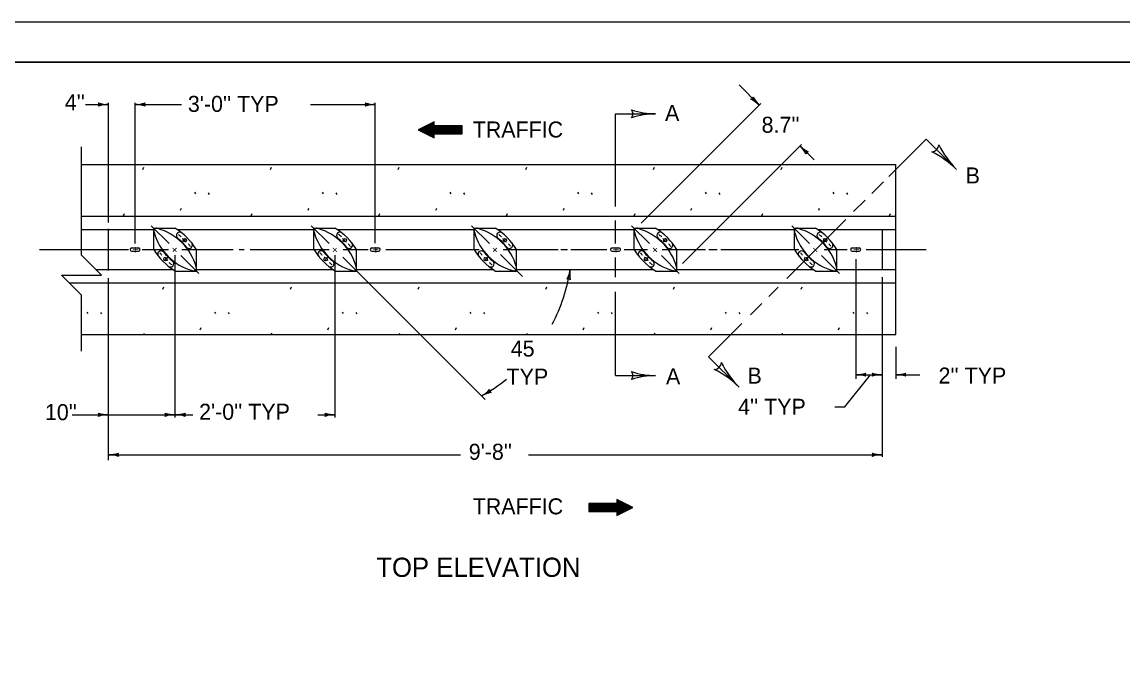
# Model space of a CAD drawing. Extents: x 1000 to 1036.3, y 1000 to 1022.
# Drawn here: x 1008.01 to 1021.75, y 1013.98 to 1022 of the extents above; entities that cross this region are included whole.
import ezdxf

# ---------------------------------------------------------------- set-up
doc = ezdxf.new("R2010")
doc.units = 0
for name, color, linetype in [('Level 1', 7, 'Continuous'), ('Level 10', 7, 'Continuous'), ('Level 11', 7, 'Continuous')]:
    doc.layers.add(name, color=color, linetype=linetype)

msp = doc.modelspace()

# ---------------------------------------------------------------- linework, layer by layer
at = {"layer": 'Level 1'}
for p, q in [((1016.969, 1021.213), (1017.221, 1020.962)), ((1008.807, 1020.969), (1009.093, 1020.969)), ((1009.093, 1019.495), (1009.093, 1020.99)), ((1009.426, 1019.233), (1009.426, 1020.99)), ((1009.426, 1020.969), (1010.007, 1020.969)), ((1011.617, 1020.969), (1012.426, 1020.969)), ((1012.426, 1019.236), (1012.426, 1020.99)), ((1015.745, 1019.485), (1017.242, 1020.983)), ((1015.426, 1020.854), (1015.926, 1020.854)), ((1015.426, 1019.694), (1015.426, 1020.854)), ((1016.263, 1018.983), (1017.75, 1020.471)), ((1018.839, 1020.07), (1019.305, 1020.537)), ((1019.305, 1020.537), (1019.686, 1020.156)), ((1017.731, 1020.452), (1017.906, 1020.276)), ((1008.759, 1020.219), (1018.926, 1020.219)), ((1018.926, 1018.094), (1018.926, 1020.219)), ((1009.525, 1020.158), (1009.537, 1020.185)), ((1011.119, 1020.158), (1011.131, 1020.185)), ((1012.713, 1020.158), (1012.725, 1020.185)), ((1014.308, 1020.158), (1014.32, 1020.185)), ((1015.902, 1020.158), (1015.914, 1020.185)), ((1017.496, 1020.158), (1017.508, 1020.185)), ((1018.629, 1019.859), (1018.773, 1020.004)), ((1010.169, 1019.872), (1010.181, 1019.854)), ((1010.34, 1019.865), (1010.352, 1019.847)), ((1011.763, 1019.872), (1011.775, 1019.854)), ((1011.934, 1019.865), (1011.946, 1019.847)), ((1013.358, 1019.872), (1013.37, 1019.854)), ((1013.528, 1019.865), (1013.54, 1019.847)), ((1014.952, 1019.872), (1014.964, 1019.854)), ((1015.123, 1019.865), (1015.135, 1019.847)), ((1016.546, 1019.872), (1016.558, 1019.854)), ((1016.717, 1019.865), (1016.729, 1019.847)), ((1018.141, 1019.872), (1018.153, 1019.854)), ((1018.311, 1019.865), (1018.323, 1019.847)), ((1018.4, 1019.631), (1018.545, 1019.776)), ((1009.992, 1019.649), (1010.004, 1019.676)), ((1011.586, 1019.649), (1011.598, 1019.676)), ((1013.181, 1019.649), (1013.193, 1019.676)), ((1014.775, 1019.649), (1014.787, 1019.676)), ((1016.369, 1019.649), (1016.381, 1019.676)), ((1017.964, 1019.649), (1017.976, 1019.676)), ((1008.759, 1019.573), (1018.926, 1019.573)), ((1009.282, 1019.58), (1009.294, 1019.607)), ((1010.876, 1019.58), (1010.888, 1019.607)), ((1012.47, 1019.58), (1012.482, 1019.607)), ((1014.065, 1019.58), (1014.077, 1019.607)), ((1015.426, 1019.234), (1015.426, 1019.522)), ((1015.659, 1019.58), (1015.671, 1019.607)), ((1017.253, 1019.58), (1017.265, 1019.607)), ((1017.565, 1018.795), (1018.303, 1019.533)), ((1018.848, 1019.58), (1018.86, 1019.607)), ((1008.756, 1019.407), (1009.66, 1019.407)), ((1009.093, 1018.896), (1009.093, 1019.417)), ((1009.851, 1019.231), (1009.627, 1019.455)), ((1009.66, 1019.157), (1009.66, 1019.424)), ((1009.66, 1019.424), (1009.926, 1019.424)), ((1009.951, 1019.407), (1011.66, 1019.407)), ((1011.851, 1019.231), (1011.627, 1019.455)), ((1011.66, 1019.157), (1011.66, 1019.424)), ((1011.66, 1019.424), (1011.926, 1019.424)), ((1011.951, 1019.407), (1013.66, 1019.407)), ((1013.851, 1019.231), (1013.627, 1019.455)), ((1013.66, 1019.157), (1013.66, 1019.424)), ((1013.66, 1019.424), (1013.926, 1019.424)), ((1013.951, 1019.407), (1015.66, 1019.407)), ((1015.851, 1019.231), (1015.627, 1019.455)), ((1015.66, 1019.157), (1015.66, 1019.424)), ((1015.66, 1019.424), (1015.926, 1019.424)), ((1015.951, 1019.407), (1017.66, 1019.407)), ((1017.851, 1019.231), (1017.627, 1019.455)), ((1017.66, 1019.157), (1017.66, 1019.424)), ((1017.66, 1019.424), (1017.926, 1019.424)), ((1017.951, 1019.407), (1018.926, 1019.407)), ((1018.759, 1018.907), (1018.759, 1019.407)), ((1008.232, 1019.157), (1009.346, 1019.157)), ((1009.384, 1019.177), (1009.426, 1019.177)), ((1009.384, 1019.136), (1009.468, 1019.136)), ((1009.426, 1019.177), (1009.468, 1019.177)), ((1009.513, 1019.157), (1009.845, 1019.157)), ((1009.926, 1017.061), (1009.926, 1019.086)), ((1010.01, 1019.157), (1010.651, 1019.157)), ((1010.192, 1018.889), (1010.192, 1019.157)), ((1010.728, 1019.157), (1010.787, 1019.157)), ((1010.862, 1019.157), (1011.849, 1019.157)), ((1011.926, 1017.061), (1011.926, 1019.086)), ((1012.027, 1019.157), (1012.338, 1019.157)), ((1012.192, 1018.889), (1012.192, 1019.157)), ((1012.384, 1019.177), (1012.426, 1019.177)), ((1012.384, 1019.136), (1012.468, 1019.136)), ((1012.426, 1019.177), (1012.468, 1019.177)), ((1012.559, 1019.157), (1013.723, 1019.157)), ((1013.989, 1019.094), (1014.264, 1018.819)), ((1014.024, 1019.157), (1014.712, 1019.157)), ((1014.192, 1018.889), (1014.192, 1019.157)), ((1014.742, 1019.157), (1014.827, 1019.157)), ((1014.868, 1019.157), (1015.319, 1019.157)), ((1015.384, 1019.177), (1015.426, 1019.177)), ((1015.384, 1019.136), (1015.468, 1019.136)), ((1015.426, 1019.177), (1015.468, 1019.177)), ((1015.534, 1019.157), (1015.828, 1019.157)), ((1016.01, 1019.157), (1016.551, 1019.157)), ((1016.192, 1018.889), (1016.192, 1019.157)), ((1016.593, 1019.157), (1016.698, 1019.157)), ((1016.74, 1019.157), (1017.715, 1019.157)), ((1018.031, 1019.157), (1018.318, 1019.157)), ((1018.192, 1018.889), (1018.192, 1019.157)), ((1018.384, 1019.177), (1018.426, 1019.177)), ((1018.384, 1019.136), (1018.468, 1019.136)), ((1018.426, 1019.177), (1018.468, 1019.177)), ((1018.555, 1019.157), (1019.305, 1019.157)), ((1010.222, 1018.86), (1009.999, 1019.083)), ((1012.02, 1019.063), (1013.8, 1017.283)), ((1015.426, 1018.812), (1015.426, 1019.057)), ((1016.222, 1018.86), (1015.999, 1019.083)), ((1018.222, 1018.86), (1017.999, 1019.083)), ((1018.426, 1019.037), (1018.426, 1017.543)), ((1008.937, 1018.907), (1009.901, 1018.907)), ((1009.926, 1018.889), (1010.192, 1018.889)), ((1010.192, 1018.907), (1011.901, 1018.907)), ((1011.926, 1018.889), (1012.192, 1018.889)), ((1012.192, 1018.907), (1013.901, 1018.907)), ((1013.926, 1018.889), (1014.192, 1018.889)), ((1014.192, 1018.907), (1015.901, 1018.907)), ((1015.926, 1018.889), (1016.192, 1018.889)), ((1016.192, 1018.907), (1017.901, 1018.907)), ((1017.926, 1018.889), (1018.192, 1018.889)), ((1018.192, 1018.907), (1018.926, 1018.907)), ((1018.759, 1016.566), (1018.759, 1018.814)), ((1008.604, 1018.74), (1018.926, 1018.74)), ((1009.093, 1016.525), (1009.093, 1018.798)), ((1009.774, 1018.664), (1009.786, 1018.691)), ((1011.368, 1018.664), (1011.38, 1018.691)), ((1012.962, 1018.664), (1012.974, 1018.691)), ((1014.557, 1018.664), (1014.569, 1018.691)), ((1016.151, 1018.664), (1016.163, 1018.691)), ((1017.34, 1018.57), (1017.458, 1018.688)), ((1017.745, 1018.664), (1017.757, 1018.691)), ((1015.426, 1017.583), (1015.426, 1018.627)), ((1017.112, 1018.342), (1017.252, 1018.482)), ((1008.824, 1018.377), (1008.836, 1018.359)), ((1008.994, 1018.371), (1009.006, 1018.353)), ((1010.418, 1018.377), (1010.43, 1018.359)), ((1010.589, 1018.371), (1010.601, 1018.353)), ((1012.012, 1018.377), (1012.024, 1018.359)), ((1012.183, 1018.371), (1012.195, 1018.353)), ((1013.607, 1018.377), (1013.619, 1018.359)), ((1013.777, 1018.371), (1013.789, 1018.353)), ((1015.201, 1018.377), (1015.213, 1018.359)), ((1015.372, 1018.371), (1015.384, 1018.353)), ((1016.795, 1018.377), (1016.807, 1018.359)), ((1016.966, 1018.371), (1016.978, 1018.353)), ((1018.39, 1018.377), (1018.402, 1018.359)), ((1018.56, 1018.371), (1018.572, 1018.353)), ((1010.241, 1018.155), (1010.253, 1018.182)), ((1011.835, 1018.155), (1011.847, 1018.182)), ((1013.43, 1018.155), (1013.442, 1018.182)), ((1015.024, 1018.155), (1015.036, 1018.182)), ((1016.589, 1017.819), (1017.003, 1018.233)), ((1016.618, 1018.155), (1016.63, 1018.182)), ((1018.213, 1018.155), (1018.225, 1018.182)), ((1008.759, 1018.094), (1018.926, 1018.094)), ((1009.534, 1018.094), (1009.543, 1018.113)), ((1011.128, 1018.094), (1011.137, 1018.113)), ((1012.723, 1018.094), (1012.731, 1018.113)), ((1014.317, 1018.094), (1014.326, 1018.113)), ((1015.911, 1018.094), (1015.92, 1018.113)), ((1017.506, 1018.094), (1017.514, 1018.113)), ((1018.926, 1017.942), (1018.926, 1017.544)), ((1016.589, 1017.819), (1016.97, 1017.438)), ((1015.426, 1017.583), (1015.926, 1017.583)), ((1018.292, 1017.194), (1018.613, 1017.594)), ((1018.426, 1017.594), (1018.759, 1017.594)), ((1018.926, 1017.594), (1019.226, 1017.594)), ((1018.167, 1017.194), (1018.292, 1017.194)), ((1008.642, 1017.094), (1009.093, 1017.094)), ((1009.09, 1017.094), (1009.926, 1017.094)), ((1009.926, 1017.094), (1010.146, 1017.094)), ((1011.707, 1017.094), (1011.926, 1017.094)), ((1009.093, 1016.594), (1013.491, 1016.594)), ((1014.341, 1016.594), (1018.759, 1016.594))]:
    msp.add_line(p, q, dxfattribs=at)
for points in [[(1012.962, 1020.654), (1013.162, 1020.554), (1013.162, 1020.604), (1013.512, 1020.604), (1013.512, 1020.704), (1013.162, 1020.704), (1013.162, 1020.754)], [(1015.642, 1015.935), (1015.442, 1016.035), (1015.442, 1015.985), (1015.092, 1015.985), (1015.092, 1015.885), (1015.442, 1015.885), (1015.442, 1015.835)]]:
    msp.add_lwpolyline(points, close=True, dxfattribs=at)
for points in [[(1013.127, 1020.737), (1013.162, 1020.737)], [(1013.137, 1020.742), (1013.162, 1020.742)], [(1013.147, 1020.747), (1013.162, 1020.747)], [(1013.157, 1020.752), (1013.162, 1020.752)], [(1012.966, 1020.652), (1013.512, 1020.652)], [(1012.968, 1020.657), (1013.512, 1020.657)], [(1012.976, 1020.647), (1013.512, 1020.647)], [(1012.976, 1020.647), (1013.512, 1020.647)], [(1012.978, 1020.662), (1013.512, 1020.662)], [(1012.986, 1020.642), (1013.512, 1020.642)], [(1012.987, 1020.667), (1013.512, 1020.667)], [(1012.996, 1020.637), (1013.512, 1020.637)], [(1012.997, 1020.672), (1013.512, 1020.672)], [(1013.006, 1020.632), (1013.512, 1020.632)], [(1013.007, 1020.677), (1013.512, 1020.677)], [(1013.016, 1020.627), (1013.512, 1020.627)], [(1013.017, 1020.682), (1013.512, 1020.682)], [(1013.026, 1020.622), (1013.512, 1020.622)], [(1013.027, 1020.687), (1013.512, 1020.687)], [(1013.036, 1020.617), (1013.512, 1020.617)], [(1013.037, 1020.692), (1013.512, 1020.692)], [(1013.046, 1020.612), (1013.512, 1020.612)], [(1013.047, 1020.697), (1013.512, 1020.697)], [(1013.056, 1020.607), (1013.512, 1020.607)], [(1013.057, 1020.702), (1013.512, 1020.702)], [(1013.061, 1020.604), (1013.512, 1020.604)], [(1013.067, 1020.707), (1013.162, 1020.707)], [(1013.071, 1020.599), (1013.162, 1020.599)], [(1013.077, 1020.712), (1013.162, 1020.712)], [(1013.077, 1020.712), (1013.162, 1020.712)], [(1013.087, 1020.717), (1013.162, 1020.717)], [(1013.097, 1020.722), (1013.162, 1020.722)], [(1013.107, 1020.727), (1013.162, 1020.727)], [(1013.117, 1020.732), (1013.162, 1020.732)], [(1013.081, 1020.594), (1013.162, 1020.594)], [(1013.091, 1020.589), (1013.162, 1020.589)], [(1013.101, 1020.584), (1013.162, 1020.584)], [(1013.111, 1020.579), (1013.162, 1020.579)], [(1013.121, 1020.574), (1013.162, 1020.574)], [(1013.131, 1020.569), (1013.162, 1020.569)], [(1013.142, 1020.564), (1013.162, 1020.564)], [(1013.152, 1020.559), (1013.162, 1020.559)], [(1013.162, 1020.554), (1013.162, 1020.554)], [(1008.756, 1017.886), (1008.756, 1018.588), (1008.506, 1018.838), (1009.006, 1018.838), (1008.756, 1019.088), (1008.756, 1020.441)], [(1015.543, 1015.985), (1015.092, 1015.985)], [(1015.548, 1015.982), (1015.092, 1015.982)], [(1015.558, 1015.977), (1015.092, 1015.977)], [(1015.568, 1015.972), (1015.092, 1015.972)], [(1015.578, 1015.967), (1015.092, 1015.967)], [(1015.588, 1015.962), (1015.092, 1015.962)], [(1015.598, 1015.957), (1015.092, 1015.957)], [(1015.608, 1015.952), (1015.092, 1015.952)], [(1015.618, 1015.947), (1015.092, 1015.947)], [(1015.628, 1015.942), (1015.092, 1015.942)], [(1015.628, 1015.942), (1015.092, 1015.942)], [(1015.638, 1015.937), (1015.092, 1015.937)], [(1015.636, 1015.932), (1015.092, 1015.932)], [(1015.626, 1015.927), (1015.092, 1015.927)], [(1015.442, 1016.035), (1015.442, 1016.035)], [(1015.452, 1016.03), (1015.442, 1016.03)], [(1015.462, 1016.025), (1015.442, 1016.025)], [(1015.472, 1016.02), (1015.442, 1016.02)], [(1015.482, 1016.015), (1015.442, 1016.015)], [(1015.492, 1016.01), (1015.442, 1016.01)], [(1015.502, 1016.005), (1015.442, 1016.005)], [(1015.513, 1016), (1015.442, 1016)], [(1015.523, 1015.995), (1015.442, 1015.995)], [(1015.533, 1015.99), (1015.442, 1015.99)], [(1015.616, 1015.922), (1015.092, 1015.922)], [(1015.606, 1015.917), (1015.092, 1015.917)], [(1015.596, 1015.912), (1015.092, 1015.912)], [(1015.586, 1015.907), (1015.092, 1015.907)], [(1015.576, 1015.902), (1015.092, 1015.902)], [(1015.567, 1015.897), (1015.092, 1015.897)], [(1015.557, 1015.892), (1015.092, 1015.892)], [(1015.547, 1015.887), (1015.092, 1015.887)], [(1015.537, 1015.882), (1015.442, 1015.882)], [(1015.527, 1015.877), (1015.442, 1015.877)], [(1015.527, 1015.877), (1015.442, 1015.877)], [(1015.517, 1015.872), (1015.442, 1015.872)], [(1015.507, 1015.867), (1015.442, 1015.867)], [(1015.497, 1015.862), (1015.442, 1015.862)], [(1015.487, 1015.857), (1015.442, 1015.857)], [(1015.477, 1015.852), (1015.442, 1015.852)], [(1015.467, 1015.847), (1015.442, 1015.847)], [(1015.457, 1015.842), (1015.442, 1015.842)], [(1015.447, 1015.837), (1015.442, 1015.837)]]:
    msp.add_lwpolyline(points, dxfattribs=at)
for centre in [(1010.046, 1019.276), (1012.046, 1019.276), (1014.046, 1019.276), (1016.046, 1019.276), (1018.046, 1019.276), (1009.806, 1019.037), (1011.806, 1019.037), (1013.806, 1019.037), (1015.806, 1019.037), (1017.806, 1019.037)]:
    msp.add_circle(centre, 0.0208, dxfattribs=at)
for centre, radius, start, end in [((1017.115, 1021.067), 0.0313, 273.784, 355.9006), ((1016.944, 1020.685), 0.391, 45.0094, 63.6781), ((1017.497, 1021.238), 0.391, 206.3565, 225.0032), ((1008.944, 1020.969), 0.0313, 318.7746, 40.8913), ((1009.093, 1021.36), 0.391, 251.3472, 269.9939), ((1009.093, 1020.578), 0.391, 90, 108.6688), ((1009.093, 1020.578), 0.391, 89.9878, 90), ((1009.426, 1021.36), 0.391, 270, 288.6688), ((1009.426, 1020.578), 0.391, 71.3472, 89.9939), ((1009.426, 1021.36), 0.391, 269.9878, 270), ((1009.575, 1020.969), 0.0313, 138.7746, 220.8913), ((1012.277, 1020.969), 0.0313, 318.7746, 40.8913), ((1012.426, 1021.36), 0.391, 251.3472, 269.9939), ((1012.426, 1020.578), 0.391, 90, 108.6688), ((1012.426, 1020.578), 0.391, 89.9878, 90), ((1015.57, 1020.854), 0.075, 318.7746, 40.8913), ((1015.926, 1021.791), 0.937, 251.3472, 269.9939), ((1016.944, 1020.685), 0.391, 44.9971, 45.0094), ((1015.926, 1019.916), 0.937, 90, 108.6688), ((1015.926, 1019.916), 0.937, 89.9878, 90), ((1019.371, 1020.471), 0.0938, 273.7934, 355.9101), ((1020.515, 1020.985), 1.172, 206.366, 225.0127), ((1018.007, 1020.728), 0.391, 225.0094, 243.6781), ((1018.007, 1020.728), 0.391, 224.9971, 225.0094), ((1017.455, 1020.175), 0.391, 26.3565, 45.0032), ((1017.836, 1020.346), 0.0313, 93.784, 175.9006), ((1018.858, 1019.327), 1.172, 45.0188, 63.6876), ((1018.858, 1019.327), 1.172, 45.0066, 45.0188), ((1009.694, 1019.389), 0.0341, 62.9082, 207.0918), ((1010.324, 1019.555), 0.685, 195.3717, 254.6283), ((1009.528, 1018.758), 0.685, 15.3717, 74.6283), ((1009.528, 1018.758), 0.774, 30.9658, 59.3351), ((1009.984, 1019.332), 0.0417, 45, 225), ((1011.694, 1019.389), 0.0341, 62.9082, 207.0918), ((1012.324, 1019.555), 0.685, 195.3717, 254.6283), ((1011.528, 1018.758), 0.685, 15.3717, 74.6283), ((1011.528, 1018.758), 0.774, 30.9658, 59.3351), ((1011.984, 1019.332), 0.0417, 45, 225), ((1013.694, 1019.389), 0.0341, 62.9082, 207.0918), ((1014.324, 1019.555), 0.685, 195.3717, 254.6283), ((1013.528, 1018.758), 0.685, 15.3717, 74.6283), ((1013.528, 1018.758), 0.774, 30.9658, 59.3351), ((1013.984, 1019.332), 0.0417, 45, 225), ((1015.694, 1019.389), 0.0341, 62.9082, 207.0918), ((1016.324, 1019.555), 0.685, 195.3717, 254.6283), ((1015.528, 1018.758), 0.685, 15.3717, 74.6283), ((1015.528, 1018.758), 0.774, 30.9658, 59.3351), ((1015.984, 1019.332), 0.0417, 45, 225), ((1017.694, 1019.389), 0.0341, 62.9082, 207.0918), ((1018.324, 1019.555), 0.685, 195.3717, 254.6283), ((1017.528, 1018.758), 0.685, 15.3717, 74.6283), ((1017.528, 1018.758), 0.774, 30.9658, 59.3351), ((1017.984, 1019.332), 0.0417, 45, 225), ((1009.528, 1018.758), 0.691, 38.0839, 51.9308), ((1009.528, 1018.758), 0.733, 49.5917, 53.0527), ((1010.101, 1019.214), 0.0417, 225, 45), ((1009.528, 1018.758), 0.733, 36.5901, 39.7534), ((1011.528, 1018.758), 0.691, 38.0839, 51.9308), ((1011.528, 1018.758), 0.733, 49.5917, 53.0527), ((1012.101, 1019.214), 0.0417, 225, 45), ((1011.528, 1018.758), 0.733, 36.5901, 39.7534), ((1013.528, 1018.758), 0.691, 38.0839, 51.9308), ((1013.528, 1018.758), 0.733, 49.5917, 53.0527), ((1014.101, 1019.214), 0.0417, 225, 45), ((1013.528, 1018.758), 0.733, 36.5901, 39.7534), ((1015.528, 1018.758), 0.691, 38.0839, 51.9308), ((1015.528, 1018.758), 0.733, 49.5917, 53.0527), ((1016.101, 1019.214), 0.0417, 225, 45), ((1015.528, 1018.758), 0.733, 36.5901, 39.7534), ((1017.528, 1018.758), 0.691, 38.0839, 51.9308), ((1017.528, 1018.758), 0.733, 49.5917, 53.0527), ((1018.101, 1019.214), 0.0417, 225, 45), ((1017.528, 1018.758), 0.733, 36.5901, 39.7534), ((1009.384, 1019.157), 0.0208, 90, 270), ((1009.468, 1019.157), 0.0208, 270, 90), ((1010.324, 1019.555), 0.774, 210.9637, 239.3372), ((1009.751, 1019.099), 0.0417, 45, 225), ((1010.324, 1019.555), 0.733, 216.5901, 219.7534), ((1010.324, 1019.555), 0.691, 218.0839, 231.9308), ((1012.324, 1019.555), 0.774, 210.9637, 239.3372), ((1011.751, 1019.099), 0.0417, 45, 225), ((1012.324, 1019.555), 0.733, 216.5901, 219.7534), ((1012.324, 1019.555), 0.691, 218.0839, 231.9308), ((1012.384, 1019.157), 0.0208, 90, 270), ((1012.468, 1019.157), 0.0208, 270, 90), ((1014.324, 1019.555), 0.774, 210.9637, 239.3372), ((1013.751, 1019.099), 0.0417, 45, 225), ((1014.324, 1019.555), 0.733, 216.5901, 219.7534), ((1014.324, 1019.555), 0.691, 218.0839, 231.9308), ((1015.384, 1019.157), 0.0208, 90, 270), ((1015.468, 1019.157), 0.0208, 270, 90), ((1016.324, 1019.555), 0.774, 210.9637, 239.3372), ((1015.751, 1019.099), 0.0417, 45, 225), ((1016.324, 1019.555), 0.733, 216.5901, 219.7534), ((1016.324, 1019.555), 0.691, 218.0839, 231.9308), ((1018.324, 1019.555), 0.774, 210.9637, 239.3372), ((1017.751, 1019.099), 0.0417, 45, 225), ((1018.324, 1019.555), 0.733, 216.5901, 219.7534), ((1018.324, 1019.555), 0.691, 218.0839, 231.9308), ((1018.384, 1019.157), 0.0208, 90, 270), ((1018.468, 1019.157), 0.0208, 270, 90), ((1009.869, 1018.981), 0.0417, 225, 45), ((1010.324, 1019.555), 0.733, 229.5917, 233.0527), ((1011.869, 1018.981), 0.0417, 225, 45), ((1012.324, 1019.555), 0.733, 229.5917, 233.0527), ((1013.869, 1018.981), 0.0417, 225, 45), ((1014.324, 1019.555), 0.733, 229.5917, 233.0527), ((1015.869, 1018.981), 0.0417, 225, 45), ((1016.324, 1019.555), 0.733, 229.5917, 233.0527), ((1017.869, 1018.981), 0.0417, 225, 45), ((1018.324, 1019.555), 0.733, 229.5917, 233.0527), ((1010.158, 1018.924), 0.0341, 242.8747, 27.0213), ((1012.158, 1018.924), 0.0341, 242.8747, 27.0213), ((1014.158, 1018.924), 0.0341, 242.8747, 27.0213), ((1012.726, 1019.228), 2.158, 332.2775, 351.4312), ((1014.474, 1018.965), 0.391, 332.7784, 351.4251), ((1015.247, 1018.848), 0.391, 171.4312, 190.1), ((1015.247, 1018.848), 0.391, 171.419, 171.4312), ((1016.158, 1018.924), 0.0341, 242.8747, 27.0213), ((1018.158, 1018.924), 0.0341, 242.8747, 27.0213), ((1014.838, 1018.76), 0.0313, 40.2058, 122.3225), ((1016.655, 1017.753), 0.0938, 273.7934, 355.9101), ((1017.798, 1018.267), 1.172, 206.366, 225.0127), ((1015.57, 1017.583), 0.075, 318.7746, 40.8913), ((1015.926, 1018.52), 0.937, 251.3472, 269.9939), ((1015.926, 1016.645), 0.937, 90, 108.6688), ((1015.926, 1016.645), 0.937, 89.9878, 90), ((1016.141, 1016.609), 1.172, 45.0188, 63.6876), ((1018.426, 1017.985), 0.391, 270, 288.6688), ((1018.426, 1017.203), 0.391, 71.3472, 89.9939), ((1018.426, 1017.985), 0.391, 269.9878, 270), ((1018.575, 1017.594), 0.0313, 138.7746, 220.8913), ((1018.611, 1017.594), 0.0313, 318.7746, 40.8913), ((1018.759, 1017.985), 0.391, 251.3472, 269.9939), ((1018.759, 1017.203), 0.391, 90, 108.6688), ((1018.759, 1017.203), 0.391, 89.9878, 90), ((1018.926, 1017.985), 0.391, 270, 288.6688), ((1018.926, 1017.203), 0.391, 71.3472, 89.9939), ((1018.926, 1017.985), 0.391, 269.9878, 270), ((1019.075, 1017.594), 0.0313, 138.7746, 220.8913), ((1012.726, 1019.228), 2.158, 298.4061, 308.3914), ((1016.141, 1016.609), 1.172, 45.0066, 45.0188), ((1013.567, 1017.674), 0.391, 298.4061, 317.0749), ((1013.939, 1016.986), 0.391, 99.7532, 118.4), ((1013.567, 1017.674), 0.391, 298.3938, 298.4061), ((1013.884, 1017.401), 0.0313, 167.1807, 249.2974), ((1008.944, 1017.094), 0.0313, 319.1087, 41.2254), ((1009.093, 1017.485), 0.391, 251.3312, 270), ((1009.093, 1016.703), 0.391, 90.0061, 108.6528), ((1009.093, 1017.485), 0.391, 270, 270.0122), ((1009.777, 1017.094), 0.0313, 318.7746, 40.8913), ((1009.926, 1017.485), 0.391, 251.3472, 269.9939), ((1009.926, 1016.703), 0.391, 90, 108.6688), ((1009.926, 1017.485), 0.391, 270, 288.6688), ((1009.926, 1016.703), 0.391, 89.9878, 90), ((1009.926, 1016.703), 0.391, 71.3472, 89.9939), ((1009.926, 1017.485), 0.391, 269.9878, 270), ((1010.075, 1017.094), 0.0313, 138.7746, 220.8913), ((1011.777, 1017.094), 0.0313, 318.7746, 40.8913), ((1011.926, 1017.485), 0.391, 251.3472, 269.9939), ((1011.926, 1016.703), 0.391, 90, 108.6688), ((1011.926, 1016.703), 0.391, 89.9878, 90), ((1009.093, 1016.985), 0.391, 270, 288.6688), ((1009.241, 1016.594), 0.0313, 138.7746, 220.8913), ((1018.611, 1016.594), 0.0313, 318.7746, 40.8913), ((1018.759, 1016.985), 0.391, 251.3472, 269.9939), ((1009.093, 1016.203), 0.391, 71.3472, 89.9939), ((1009.093, 1016.985), 0.391, 269.9878, 270), ((1018.759, 1016.203), 0.391, 90, 108.6688), ((1018.759, 1016.203), 0.391, 89.9878, 90)]:
    msp.add_arc(centre, radius, start, end, dxfattribs=at)
at = {"layer": 'Level 10'}
for p, q in [((1000, 1022), (1036, 1022)), ((1007, 1021.5), (1035.5, 1021.5))]:
    msp.add_line(p, q, dxfattribs=at)
at = {"layer": 'Level 11'}
msp.add_lwpolyline([(1007, 1000.5), (1035.5, 1000.5), (1035.5, 1021.5), (1007, 1021.5)], close=True, dxfattribs=at)

# ---------------------------------------------------------------- texts
at = {"layer": 'Level 1'}
for s, height, p in [("4''", 0.2, (1008.548, 1020.896)), ("3'-0'' TYP", 0.2, (1010.086, 1020.877)), ('A', 0.2, (1016.045, 1020.764)), ('TRAFFIC', 0.2, (1013.643, 1020.557)), ("8.7''", 0.2, (1017.251, 1020.616)), ('B', 0.2, (1019.8, 1019.983)), ('+', 0.1, (1009.394, 1019.107)), ('+', 0.1, (1012.394, 1019.107)), ('+', 0.1, (1015.394, 1019.107)), ('+', 0.1, (1018.394, 1019.107)), ('45', 0.2, (1014.118, 1017.82)), ('TYP', 0.2, (1014.066, 1017.47)), ('A', 0.2, (1016.057, 1017.473)), ('B', 0.2, (1017.075, 1017.482)), ("2'' TYP", 0.2, (1019.461, 1017.483)), ("10''", 0.2, (1008.3, 1017.026)), ("2'-0'' TYP", 0.2, (1010.226, 1017.031)), ("4'' TYP", 0.2, (1016.957, 1017.093)), ("9'-8''", 0.2, (1013.594, 1016.531)), ('TRAFFIC', 0.2, (1013.643, 1015.849)), ('TOP ELEVATION', 0.24, (1012.439, 1015.068))]:
    msp.add_text(s, height=height, dxfattribs=at).set_placement(p)
for rotation, p in [(225, (1010.033, 1019.334)), (225, (1012.033, 1019.334)), (225, (1014.033, 1019.334)), (225, (1016.033, 1019.334)), (225, (1018.033, 1019.334)), (225, (1009.914, 1019.215)), (225, (1011.914, 1019.215)), (225, (1013.914, 1019.215)), (225, (1015.914, 1019.215)), (225, (1017.914, 1019.215)), (45, (1009.819, 1018.979)), (45, (1011.819, 1018.979)), (45, (1013.819, 1018.979)), (45, (1015.819, 1018.979)), (45, (1017.819, 1018.979))]:
    msp.add_text('+', height=0.1, rotation=rotation, dxfattribs=at).set_placement(p)

doc.saveas('drawing.dxf')
